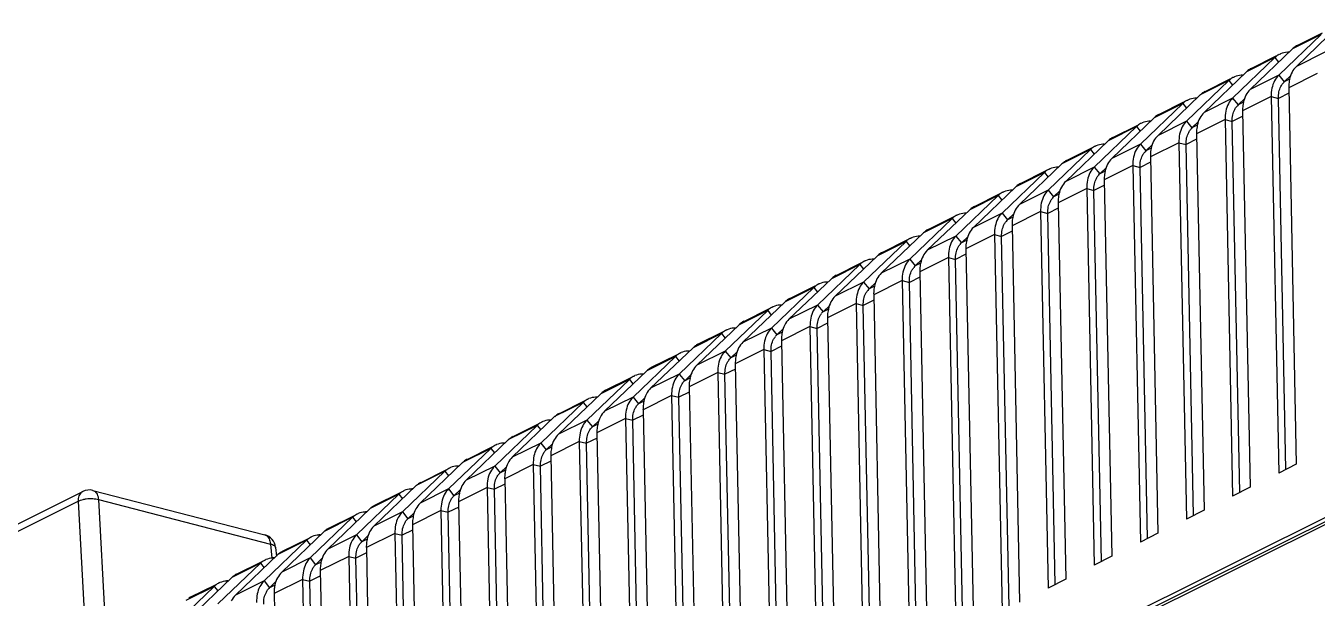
# Model space of a CAD drawing. Header units: millimetres. Extents: x 10368 to 13229, y -13270 to -11269.
# Drawn here: x 10483.1 to 10599.3, y -12703.5 to -12652 of the extents above; entities that cross this region are included whole.
import ezdxf

# ---------------------------------------------------------------- set-up
doc = ezdxf.new("R2010")
doc.units = ezdxf.units.MM

# ---------------------------------------------------------------- blocks, each defined once
blk = doc.blocks.new('*u3')
at = {"color": 7, "linetype": 'Continuous'}
for p, q in [((35.4, -63.03), (231.58, 34.65)), ((231.97, 35.08), (35.83, -62.58)), ((232.04, 34.53), (35.87, -63.15)), ((185.49, -25.65), (184.86, 5.47)), ((183.13, -26.83), (182.5, 4.29)), ((181.67, -27.55), (181.04, 3.57)), ((181.91, 4), (182.53, -26.68)), ((179.31, -28.73), (178.68, 2.39)), ((177.85, -29.45), (177.23, 1.67)), ((178.1, 2.1), (178.71, -28.58)), ((174.28, 0.2), (174.9, -30.48)), ((175.49, -30.63), (174.87, 0.49)), ((174.04, -31.35), (173.41, -0.23)), ((170.22, -33.25), (169.59, -2.13)), ((170.46, -1.7), (171.08, -32.38)), ((171.68, -32.53), (171.05, -1.41)), ((166.4, -35.15), (165.78, -4.03)), ((166.65, -3.6), (167.26, -34.28)), ((167.86, -34.43), (167.23, -3.31)), ((164.04, -36.33), (163.42, -5.21)), ((162.59, -37.05), (161.96, -5.93)), ((162.83, -5.5), (163.45, -36.18)), ((159.01, -7.4), (159.63, -38.08)), ((160.23, -38.23), (159.6, -7.11)), ((158.77, -38.95), (158.15, -7.83)), ((155.2, -9.3), (155.81, -39.98)), ((156.41, -40.13), (155.78, -9.01)), ((154.95, -40.85), (154.33, -9.73)), ((151.14, -42.75), (150.51, -11.63)), ((151.38, -11.2), (152, -41.88)), ((152.59, -42.03), (151.97, -10.91)), ((148.78, -43.93), (148.15, -12.81)), ((147.32, -44.66), (146.7, -13.53)), ((147.56, -13.1), (148.18, -43.78)), ((144.96, -45.83), (144.33, -14.71)), ((143.51, -46.56), (142.88, -15.43)), ((143.75, -15), (144.36, -45.68)), ((139.93, -16.9), (140.55, -47.58)), ((141.14, -47.73), (140.52, -16.61)), ((139.69, -48.46), (139.06, -17.33)), ((135.87, -50.36), (135.25, -19.23)), ((136.11, -18.8), (136.73, -49.48)), ((137.33, -49.63), (136.7, -18.51)), ((132.06, -52.26), (131.43, -21.14)), ((132.3, -20.7), (132.91, -51.38)), ((133.51, -51.53), (132.88, -20.41)), ((129.69, -53.43), (129.07, -22.31)), ((128.24, -54.16), (127.61, -23.04)), ((128.48, -22.6), (129.1, -53.28)), ((190.44, -26.25), (193.95, -22.9)), ((124.66, -24.5), (125.28, -55.18)), ((125.88, -55.33), (125.25, -24.21)), ((188.99, -26.98), (192.49, -23.62)), ((200.02, -33.43), (199.5, -23.69)), ((201.71, -33.29), (201.19, -23.61)), ((124.42, -56.06), (123.8, -24.94)), ((185.17, -28.88), (188.68, -25.52)), ((186.31, -26.7), (188.68, -25.52)), ((186.62, -28.16), (190.13, -24.8)), ((192.42, -25.35), (190.34, -26.39)), ((190.44, -26.25), (192.8, -25.08)), ((119.98, -26.84), (121.43, -26.11)), ((120.85, -26.4), (121.46, -57.08)), ((122.06, -57.23), (121.43, -26.11)), ((181.66, -27.11), (182.53, -26.68)), ((183.13, -26.83), (182.53, -26.68)), ((182.81, -30.06), (186.31, -26.7)), ((183.13, -26.83), (185.49, -25.65)), ((185.31, -26.67), (185.86, -26.14)), ((185.42, -26.36), (185.86, -26.14)), ((186.31, -26.7), (185.86, -26.14)), ((190.44, -26.25), (190.14, -25.88)), ((120.61, -57.96), (119.98, -26.84)), ((179.31, -28.73), (181.67, -27.55)), ((181.35, -30.78), (184.86, -27.42)), ((182.5, -28.6), (184.86, -27.42)), ((186.62, -28.16), (186.32, -27.78)), ((188.6, -27.25), (186.52, -28.29)), ((186.62, -28.16), (188.99, -26.98)), ((213.47, -27.44), (201.71, -33.29)), ((116.16, -28.74), (117.62, -28.01)), ((116.79, -59.86), (116.16, -28.74)), ((117.03, -28.3), (117.65, -58.98)), ((118.24, -59.13), (117.62, -28.01)), ((177.85, -29.01), (178.71, -28.58)), ((179.31, -28.73), (178.71, -28.58)), ((178.99, -31.96), (182.5, -28.6)), ((181.5, -28.57), (182.05, -28.04)), ((181.6, -28.26), (182.05, -28.04)), ((182.5, -28.6), (182.05, -28.04)), ((185.36, -29.46), (185.29, -28.76)), ((185.79, -29.75), (185.68, -28.58)), ((213.08, -28.24), (201.32, -34.1)), ((112.35, -30.64), (113.8, -29.91)), ((114.43, -61.03), (113.8, -29.91)), ((175.49, -30.63), (177.85, -29.45)), ((177.54, -32.68), (181.04, -29.33)), ((178.68, -30.5), (181.04, -29.33)), ((182.81, -30.06), (182.51, -29.68)), ((184.78, -29.15), (182.7, -30.19)), ((182.81, -30.06), (185.17, -28.88)), ((200.02, -33.43), (185.79, -29.75)), ((112.97, -61.76), (112.35, -30.64)), ((113.21, -30.2), (113.83, -60.88)), ((174.03, -30.91), (174.9, -30.48)), ((175.49, -30.63), (174.9, -30.48)), ((175.17, -33.86), (178.68, -30.5)), ((177.68, -30.47), (178.23, -29.94)), ((177.79, -30.16), (178.23, -29.94)), ((178.68, -30.5), (178.23, -29.94)), ((178.99, -31.96), (181.35, -30.78)), ((200.48, -34.18), (186.26, -30.51)), ((108.53, -32.54), (109.98, -31.81)), ((110.61, -62.93), (109.98, -31.81)), ((171.68, -32.53), (174.04, -31.35)), ((173.72, -34.58), (177.23, -31.23)), ((173.86, -32.37), (174.41, -31.84)), ((173.97, -32.06), (174.41, -31.84)), ((174.86, -32.4), (174.41, -31.84)), ((174.86, -32.4), (177.23, -31.23)), ((178.99, -31.96), (178.69, -31.58)), ((180.97, -31.05), (178.89, -32.09)), ((109.16, -63.66), (108.53, -32.54)), ((109.4, -32.11), (110.02, -62.78)), ((169.9, -36.48), (173.41, -33.13)), ((170.21, -32.81), (171.08, -32.38)), ((171.05, -34.3), (173.41, -33.13)), ((171.68, -32.53), (171.08, -32.38)), ((171.36, -35.76), (174.86, -32.4)), ((177.15, -32.95), (175.07, -33.99)), ((175.17, -33.86), (177.54, -32.68)), ((104.71, -34.44), (106.17, -33.71)), ((105.58, -34.01), (106.2, -64.68)), ((106.79, -64.84), (106.17, -33.71)), ((167.86, -34.43), (170.22, -33.25)), ((170.05, -34.27), (170.6, -33.74)), ((170.15, -33.96), (170.6, -33.74)), ((171.05, -34.3), (170.6, -33.74)), ((175.17, -33.86), (174.87, -33.48)), ((105.34, -65.56), (104.71, -34.44)), ((164.04, -36.33), (166.4, -35.15)), ((166.09, -38.38), (169.59, -35.03)), ((166.4, -34.71), (167.26, -34.28)), ((167.23, -36.2), (169.59, -35.03)), ((167.86, -34.43), (167.26, -34.28)), ((167.54, -37.66), (171.05, -34.3)), ((173.33, -34.85), (171.25, -35.89)), ((171.36, -35.76), (173.72, -34.58)), ((100.9, -36.34), (102.35, -35.61)), ((101.76, -35.91), (102.38, -66.58)), ((102.98, -66.74), (102.35, -35.61)), ((162.58, -36.61), (163.45, -36.18)), ((164.04, -36.33), (163.45, -36.18)), ((163.73, -39.56), (167.23, -36.2)), ((166.23, -36.17), (166.78, -35.64)), ((166.34, -35.86), (166.78, -35.64)), ((167.23, -36.2), (166.78, -35.64)), ((171.36, -35.76), (171.06, -35.38)), ((101.52, -67.46), (100.9, -36.34)), ((160.23, -38.23), (162.59, -37.05)), ((162.27, -40.28), (165.78, -36.93)), ((163.41, -38.1), (165.78, -36.93)), ((167.54, -37.66), (167.24, -37.28)), ((169.52, -36.75), (167.44, -37.79)), ((167.54, -37.66), (169.9, -36.48)), ((158.76, -38.51), (159.63, -38.08)), ((160.23, -38.23), (159.63, -38.08)), ((159.91, -41.46), (163.41, -38.1)), ((162.41, -38.07), (162.96, -37.54)), ((162.52, -37.76), (162.96, -37.54)), ((163.41, -38.1), (162.96, -37.54)), ((163.73, -39.56), (166.09, -38.38)), ((156.41, -40.13), (158.77, -38.95)), ((158.45, -42.18), (161.96, -38.83)), ((158.6, -39.97), (159.15, -39.44)), ((158.71, -39.66), (159.15, -39.44)), ((159.6, -40), (159.15, -39.44)), ((159.6, -40), (161.96, -38.83)), ((163.73, -39.56), (163.42, -39.18)), ((165.7, -38.65), (163.62, -39.69)), ((154.95, -40.41), (155.81, -39.98)), ((156.41, -40.13), (155.81, -39.98)), ((156.09, -43.36), (159.6, -40)), ((161.88, -40.55), (159.8, -41.59)), ((159.91, -41.46), (162.27, -40.28)), ((152.59, -42.03), (154.95, -40.85)), ((154.64, -44.08), (158.14, -40.73)), ((154.78, -41.87), (155.33, -41.34)), ((154.89, -41.56), (155.33, -41.34)), ((155.78, -41.9), (155.33, -41.34)), ((155.78, -41.9), (158.14, -40.73)), ((159.91, -41.46), (159.61, -41.08)), ((150.82, -45.98), (154.33, -42.63)), ((151.13, -42.31), (152, -41.88)), ((151.96, -43.8), (154.33, -42.63)), ((152.59, -42.03), (152, -41.88)), ((152.28, -45.26), (155.78, -41.9)), ((158.07, -42.46), (155.99, -43.49)), ((156.09, -43.36), (158.45, -42.18)), ((147.31, -44.21), (148.18, -43.78)), ((148.78, -43.93), (148.18, -43.78)), ((148.46, -47.16), (151.96, -43.8)), ((148.78, -43.93), (151.14, -42.75)), ((150.96, -43.77), (151.51, -43.24)), ((151.07, -43.46), (151.51, -43.24)), ((151.96, -43.8), (151.51, -43.24)), ((156.09, -43.36), (155.79, -42.98)), ((144.96, -45.83), (147.32, -44.66)), ((147, -47.88), (150.51, -44.53)), ((148.15, -45.7), (150.51, -44.53)), ((152.28, -45.26), (151.97, -44.88)), ((154.25, -44.36), (152.17, -45.39)), ((152.28, -45.26), (154.64, -44.08)), ((143.5, -46.11), (144.36, -45.68)), ((144.96, -45.83), (144.36, -45.68)), ((144.64, -49.06), (148.15, -45.7)), ((147.15, -45.67), (147.7, -45.14)), ((147.26, -45.36), (147.7, -45.14)), ((148.15, -45.7), (147.7, -45.14)), ((141.14, -47.73), (143.51, -46.56)), ((143.19, -49.78), (146.69, -46.43)), ((144.33, -47.6), (146.69, -46.43)), ((148.46, -47.16), (148.16, -46.78)), ((150.43, -46.26), (148.35, -47.29)), ((148.46, -47.16), (150.82, -45.98)), ((139.68, -48.01), (140.55, -47.58)), ((141.14, -47.73), (140.55, -47.58)), ((140.83, -50.96), (144.33, -47.6)), ((143.33, -47.57), (143.88, -47.04)), ((143.44, -47.26), (143.88, -47.04)), ((144.33, -47.6), (143.88, -47.04)), ((144.64, -49.06), (147, -47.88)), ((137.33, -49.63), (139.69, -48.46)), ((139.37, -51.68), (142.88, -48.33)), ((139.51, -49.47), (140.06, -48.94)), ((139.62, -49.16), (140.06, -48.94)), ((140.51, -49.51), (140.06, -48.94)), ((140.51, -49.51), (142.88, -48.33)), ((144.64, -49.06), (144.34, -48.68)), ((146.62, -48.16), (144.54, -49.19)), ((135.86, -49.91), (136.73, -49.48)), ((137.33, -49.63), (136.73, -49.48)), ((137.01, -52.86), (140.51, -49.51)), ((142.8, -50.06), (140.72, -51.09)), ((140.83, -50.96), (143.19, -49.78)), ((133.51, -51.53), (135.87, -50.36)), ((135.55, -53.58), (139.06, -50.23)), ((135.7, -51.37), (136.25, -50.84)), ((135.81, -51.06), (136.25, -50.84)), ((136.7, -51.41), (136.25, -50.84)), ((136.7, -51.41), (139.06, -50.23)), ((140.83, -50.96), (140.52, -50.58)), ((129.69, -53.43), (132.06, -52.26)), ((131.74, -55.48), (135.24, -52.13)), ((132.05, -51.81), (132.91, -51.38)), ((132.88, -53.31), (135.24, -52.13)), ((133.51, -51.53), (132.91, -51.38)), ((133.19, -54.76), (136.7, -51.41)), ((138.98, -51.96), (136.9, -52.99)), ((137.01, -52.86), (139.37, -51.68)), ((128.23, -53.71), (129.1, -53.28)), ((129.69, -53.43), (129.1, -53.28)), ((129.38, -56.66), (132.88, -53.31)), ((131.88, -53.27), (132.43, -52.74)), ((131.99, -52.96), (132.43, -52.74)), ((132.88, -53.31), (132.43, -52.74)), ((137.01, -52.86), (136.71, -52.48)), ((125.88, -55.33), (128.24, -54.16)), ((127.92, -57.38), (131.43, -54.03)), ((129.07, -55.21), (131.43, -54.03)), ((133.19, -54.76), (132.89, -54.38)), ((135.17, -53.86), (133.09, -54.89)), ((133.19, -54.76), (135.55, -53.58)), ((124.41, -55.61), (125.28, -55.18)), ((125.88, -55.33), (125.28, -55.18)), ((125.56, -58.56), (129.07, -55.21)), ((128.06, -55.17), (128.61, -54.64)), ((128.17, -54.87), (128.61, -54.64)), ((129.07, -55.21), (128.61, -54.64)), ((129.38, -56.66), (131.74, -55.48)), ((122.06, -57.23), (124.42, -56.06)), ((124.11, -59.28), (127.61, -55.93)), ((124.25, -57.07), (124.8, -56.55)), ((124.36, -56.77), (124.8, -56.55)), ((125.25, -57.11), (124.8, -56.55)), ((125.25, -57.11), (127.61, -55.93)), ((129.38, -56.66), (129.07, -56.28)), ((131.35, -55.76), (129.27, -56.79)), ((120.6, -57.51), (121.46, -57.08)), ((122.06, -57.23), (121.46, -57.08)), ((121.74, -60.46), (125.25, -57.11)), ((127.53, -57.66), (125.45, -58.69)), ((125.56, -58.56), (127.92, -57.38)), ((118.24, -59.13), (120.61, -57.96)), ((120.29, -61.19), (123.79, -57.83)), ((120.43, -58.97), (120.98, -58.45)), ((120.54, -58.67), (120.98, -58.45)), ((121.43, -59.01), (120.98, -58.45)), ((121.43, -59.01), (123.79, -57.83)), ((125.56, -58.56), (125.26, -58.18)), ((116.47, -63.09), (119.98, -59.73)), ((116.78, -59.41), (117.65, -58.98)), ((117.62, -60.91), (119.98, -59.73)), ((118.24, -59.13), (117.65, -58.98)), ((117.93, -62.36), (121.43, -59.01)), ((123.72, -59.56), (121.64, -60.59)), ((121.74, -60.46), (124.11, -59.28)), ((112.96, -61.31), (113.83, -60.88)), ((114.43, -61.03), (113.83, -60.88)), ((114.11, -64.26), (117.62, -60.91)), ((114.43, -61.03), (116.79, -59.86)), ((116.61, -60.87), (117.16, -60.35)), ((116.72, -60.57), (117.16, -60.35)), ((117.62, -60.91), (117.16, -60.35)), ((121.74, -60.46), (121.44, -60.08)), ((110.61, -62.93), (112.97, -61.76)), ((112.66, -64.99), (116.16, -61.63)), ((113.8, -62.81), (116.16, -61.63)), ((119.9, -61.46), (117.82, -62.49)), ((117.93, -62.36), (120.29, -61.19)), ((109.15, -63.22), (110.02, -62.78)), ((110.61, -62.93), (110.02, -62.78)), ((110.29, -66.16), (113.8, -62.81)), ((112.8, -62.77), (113.35, -62.25)), ((112.91, -62.47), (113.35, -62.25)), ((113.8, -62.81), (113.35, -62.25)), ((117.93, -62.36), (117.62, -61.98)), ((106.79, -64.84), (109.16, -63.66)), ((108.84, -66.89), (112.34, -63.53)), ((109.98, -64.71), (112.34, -63.53)), ((114.11, -64.26), (113.81, -63.88)), ((116.08, -63.36), (114, -64.39)), ((114.11, -64.26), (116.47, -63.09)), ((105.33, -65.12), (106.2, -64.68)), ((106.79, -64.84), (106.2, -64.68)), ((106.48, -68.06), (109.98, -64.71)), ((108.98, -64.67), (109.53, -64.15)), ((109.09, -64.37), (109.53, -64.15)), ((109.98, -64.71), (109.53, -64.15)), ((110.29, -66.16), (112.66, -64.99)), ((102.98, -66.74), (105.34, -65.56)), ((105.02, -68.79), (108.53, -65.43)), ((105.16, -66.57), (105.72, -66.05)), ((105.27, -66.27), (105.72, -66.05)), ((106.17, -66.61), (105.72, -66.05)), ((106.17, -66.61), (108.53, -65.43)), ((110.29, -66.16), (109.99, -65.78)), ((112.27, -65.26), (110.19, -66.3)), ((101.51, -67.02), (102.38, -66.58)), ((102.98, -66.74), (102.38, -66.58)), ((102.66, -69.96), (106.17, -66.61)), ((108.45, -67.16), (106.37, -68.2)), ((106.48, -68.06), (108.84, -66.89)), ((99.16, -68.64), (101.52, -67.46)), ((101.21, -70.69), (104.71, -67.33)), ((101.35, -68.47), (101.9, -67.95)), ((101.46, -68.17), (101.9, -67.95)), ((102.35, -68.51), (101.9, -67.95)), ((102.35, -68.51), (104.71, -67.33)), ((106.48, -68.06), (106.17, -67.69)), ((97.39, -72.59), (100.89, -69.23)), ((98.53, -70.41), (100.89, -69.23)), ((98.84, -71.86), (102.35, -68.51)), ((104.63, -69.06), (102.55, -70.1)), ((102.66, -69.96), (105.02, -68.79)), ((102.66, -69.96), (102.36, -69.59)), ((100.82, -70.96), (98.74, -72)), ((98.84, -71.86), (101.21, -70.69))]:
    blk.add_line(p, q, dxfattribs=at)
for centre, radius, start, end in [((191.72, -23.95), 1.57, 296.5646, 302.1868), ((182.65, -25.76), 2.83, 348.027, 353.0462), ((184.96, -25.2), 1.31, 313.7995, 321.1355), ((189.33, -24.93), 1.77, 269.1727, 273.2086), ((189.37, -25.17), 1.52, 293.3153, 296.5559), ((189.36, -25.14), 1.55, 296.5528, 298.9422), ((189.34, -25.1), 1.6, 298.9833, 313.7374), ((187.9, -25.85), 1.57, 296.5646, 302.1868), ((187.88, -25.82), 1.6, 302.1871, 313.7283), ((178.84, -27.66), 2.83, 348.027, 353.0462), ((181.14, -27.1), 1.31, 313.7995, 321.1355), ((185.51, -26.83), 1.77, 269.1727, 273.2086), ((185.56, -27.07), 1.52, 293.3153, 296.5559), ((185.54, -27.04), 1.55, 296.5528, 298.9422), ((185.52, -27), 1.6, 298.9833, 313.7374), ((175.02, -29.56), 2.83, 348.027, 353.0462), ((177.33, -29), 1.31, 313.7995, 321.1355), ((184.08, -27.75), 1.57, 296.5646, 302.1868), ((184.06, -27.72), 1.6, 302.1871, 313.7283), ((186.56, -29.35), 1.2, 185.4949, 255.5129), ((180.27, -29.65), 1.57, 296.5646, 302.1868), ((180.25, -29.62), 1.6, 302.1871, 313.7283), ((181.69, -28.73), 1.77, 269.1727, 273.2086), ((181.74, -28.97), 1.52, 293.3153, 296.5559), ((181.73, -28.94), 1.55, 296.5528, 298.9422), ((181.7, -28.9), 1.6, 298.9833, 313.7374), ((171.2, -31.46), 2.83, 348.027, 353.0462), ((173.51, -30.9), 1.31, 313.7995, 321.1355), ((177.89, -30.8), 1.6, 298.9833, 313.7374), ((176.45, -31.55), 1.57, 296.5646, 302.1868), ((176.43, -31.52), 1.6, 302.1871, 313.7283), ((177.88, -30.63), 1.77, 269.1727, 273.2086), ((177.92, -30.87), 1.52, 293.3153, 296.5559), ((177.91, -30.84), 1.55, 296.5528, 298.9422), ((167.39, -33.36), 2.83, 348.027, 353.0462), ((169.69, -32.8), 1.31, 313.7995, 321.1355), ((174.11, -32.77), 1.52, 293.3153, 296.5559), ((174.09, -32.74), 1.55, 296.5528, 298.9422), ((174.07, -32.7), 1.6, 298.9833, 313.7374), ((200.78, -33.02), 1.2, 255.5121, 296.4709), ((172.63, -33.45), 1.57, 296.5646, 302.1868), ((172.61, -33.42), 1.6, 302.1871, 313.7283), ((174.06, -32.53), 1.77, 269.1727, 273.2086), ((163.57, -35.26), 2.83, 348.027, 353.0462), ((165.88, -34.7), 1.31, 313.7995, 321.1355), ((170.24, -34.43), 1.77, 269.1727, 273.2086), ((170.29, -34.67), 1.52, 293.3153, 296.5559), ((170.28, -34.64), 1.55, 296.5528, 298.9422), ((170.25, -34.6), 1.6, 298.9833, 313.7374), ((168.82, -35.35), 1.57, 296.5646, 302.1868), ((168.8, -35.32), 1.6, 302.1871, 313.7283), ((159.75, -37.16), 2.83, 348.027, 353.0462), ((162.06, -36.6), 1.31, 313.7995, 321.1355), ((164.98, -37.22), 1.6, 302.1871, 313.7283), ((166.43, -36.33), 1.77, 269.1727, 273.2086), ((166.47, -36.57), 1.52, 293.3153, 296.5559), ((166.46, -36.54), 1.55, 296.5528, 298.9422), ((166.44, -36.5), 1.6, 298.9833, 313.7374), ((155.94, -39.06), 2.83, 348.027, 353.0462), ((158.24, -38.5), 1.31, 313.7995, 321.1355), ((165, -37.25), 1.57, 296.5646, 302.1868), ((161.18, -39.15), 1.57, 296.5646, 302.1868), ((161.16, -39.12), 1.6, 302.1871, 313.7283), ((162.61, -38.23), 1.77, 269.1727, 273.2086), ((162.66, -38.47), 1.52, 293.3153, 296.5559), ((162.64, -38.44), 1.55, 296.5528, 298.9422), ((162.62, -38.4), 1.6, 298.9833, 313.7374), ((152.12, -40.96), 2.83, 348.027, 353.0462), ((154.43, -40.4), 1.31, 313.7995, 321.1355), ((158.8, -40.3), 1.6, 298.9833, 313.7374), ((157.37, -41.06), 1.57, 296.5646, 302.1868), ((157.35, -41.02), 1.6, 302.1871, 313.7283), ((158.79, -40.13), 1.77, 269.1727, 273.2086), ((158.84, -40.37), 1.52, 293.3153, 296.5559), ((158.83, -40.34), 1.55, 296.5528, 298.9422), ((148.3, -42.86), 2.83, 348.027, 353.0462), ((150.61, -42.3), 1.31, 313.7995, 321.1355), ((154.98, -42.03), 1.77, 269.1727, 273.2086), ((155.02, -42.27), 1.52, 293.3153, 296.5559), ((155.01, -42.24), 1.55, 296.5528, 298.9422), ((154.99, -42.2), 1.6, 298.9833, 313.7374), ((153.55, -42.96), 1.57, 296.5646, 302.1868), ((153.53, -42.92), 1.6, 302.1871, 313.7283), ((144.49, -44.76), 2.83, 348.027, 353.0462), ((146.79, -44.2), 1.31, 313.7995, 321.1355), ((151.16, -43.93), 1.77, 269.1727, 273.2086), ((151.21, -44.17), 1.52, 293.3153, 296.5559), ((151.19, -44.14), 1.55, 296.5528, 298.9422), ((151.17, -44.1), 1.6, 298.9833, 313.7374), ((140.67, -46.67), 2.83, 348.027, 353.0462), ((142.98, -46.1), 1.31, 313.7995, 321.1355), ((149.73, -44.86), 1.57, 296.5646, 302.1868), ((149.71, -44.82), 1.6, 302.1871, 313.7283), ((145.92, -46.76), 1.57, 296.5646, 302.1868), ((145.9, -46.73), 1.6, 302.1871, 313.7283), ((147.34, -45.83), 1.77, 269.1727, 273.2086), ((147.39, -46.07), 1.52, 293.3153, 296.5559), ((147.38, -46.04), 1.55, 296.5528, 298.9422), ((147.35, -46), 1.6, 298.9833, 313.7374), ((136.85, -48.57), 2.83, 348.027, 353.0462), ((139.16, -48), 1.31, 313.7995, 321.1355), ((143.54, -47.9), 1.6, 298.9833, 313.7374), ((142.1, -48.66), 1.57, 296.5646, 302.1868), ((142.08, -48.63), 1.6, 302.1871, 313.7283), ((143.53, -47.73), 1.77, 269.1727, 273.2086), ((143.57, -47.97), 1.52, 293.3153, 296.5559), ((143.56, -47.95), 1.55, 296.5528, 298.9422), ((133.04, -50.47), 2.83, 348.027, 353.0462), ((135.34, -49.9), 1.31, 313.7995, 321.1355), ((139.76, -49.87), 1.52, 293.3153, 296.5559), ((139.74, -49.85), 1.55, 296.5528, 298.9422), ((139.72, -49.8), 1.6, 298.9833, 313.7374), ((138.28, -50.56), 1.57, 296.5646, 302.1868), ((138.26, -50.53), 1.6, 302.1871, 313.7283), ((139.71, -49.63), 1.77, 269.1727, 273.2086), ((129.22, -52.37), 2.83, 348.027, 353.0462), ((131.53, -51.8), 1.31, 313.7995, 321.1355), ((135.89, -51.53), 1.77, 269.1727, 273.2086), ((135.94, -51.77), 1.52, 293.3153, 296.5559), ((135.93, -51.75), 1.55, 296.5528, 298.9422), ((135.9, -51.71), 1.6, 298.9833, 313.7374), ((134.47, -52.46), 1.57, 296.5646, 302.1868), ((134.45, -52.43), 1.6, 302.1871, 313.7283), ((125.4, -54.27), 2.83, 348.027, 353.0462), ((127.71, -53.7), 1.31, 313.7995, 321.1355), ((130.63, -54.33), 1.6, 302.1871, 313.7283), ((132.08, -53.43), 1.77, 269.1727, 273.2086), ((132.12, -53.67), 1.52, 293.3153, 296.5559), ((132.11, -53.65), 1.55, 296.5528, 298.9422), ((132.09, -53.61), 1.6, 298.9833, 313.7374), ((121.59, -56.17), 2.83, 348.027, 353.0462), ((123.89, -55.6), 1.31, 313.7995, 321.1355), ((130.65, -54.36), 1.57, 296.5646, 302.1868), ((126.83, -56.26), 1.57, 296.5646, 302.1868), ((126.81, -56.23), 1.6, 302.1871, 313.7283), ((128.26, -55.33), 1.77, 269.1727, 273.2086), ((128.31, -55.57), 1.52, 293.3153, 296.5559), ((128.29, -55.55), 1.55, 296.5528, 298.9422), ((128.27, -55.51), 1.6, 298.9833, 313.7374), ((117.77, -58.07), 2.83, 348.027, 353.0462), ((120.08, -57.5), 1.31, 313.7995, 321.1355), ((124.45, -57.41), 1.6, 298.9833, 313.7374), ((123.02, -58.16), 1.57, 296.5646, 302.1868), ((123, -58.13), 1.6, 302.1871, 313.7283), ((124.44, -57.23), 1.77, 269.1727, 273.2086), ((124.49, -57.47), 1.52, 293.3153, 296.5559), ((124.48, -57.45), 1.55, 296.5528, 298.9422), ((113.95, -59.97), 2.83, 348.027, 353.0462), ((116.26, -59.4), 1.31, 313.7995, 321.1355), ((120.63, -59.13), 1.77, 269.1727, 273.2086), ((120.67, -59.37), 1.52, 293.3153, 296.5559), ((120.66, -59.35), 1.55, 296.5528, 298.9422), ((120.64, -59.31), 1.6, 298.9833, 313.7374), ((119.2, -60.06), 1.57, 296.5646, 302.1868), ((119.18, -60.03), 1.6, 302.1871, 313.7283), ((110.14, -61.87), 2.83, 348.027, 353.0462), ((112.44, -61.3), 1.31, 313.7995, 321.1355), ((116.81, -61.03), 1.77, 269.1727, 273.2086), ((116.86, -61.27), 1.52, 293.3153, 296.5559), ((116.84, -61.25), 1.55, 296.5528, 298.9422), ((116.82, -61.21), 1.6, 298.9833, 313.7374), ((106.32, -63.77), 2.83, 348.027, 353.0462), ((108.63, -63.2), 1.31, 313.7995, 321.1355), ((115.38, -61.96), 1.57, 296.5646, 302.1868), ((115.36, -61.93), 1.6, 302.1871, 313.7283), ((111.57, -63.86), 1.57, 296.5646, 302.1868), ((111.55, -63.83), 1.6, 302.1871, 313.7283), ((112.99, -62.93), 1.77, 269.1727, 273.2086), ((113.04, -63.17), 1.52, 293.3153, 296.5559), ((113.03, -63.15), 1.55, 296.5528, 298.9422), ((113, -63.11), 1.6, 298.9833, 313.7374), ((102.51, -65.67), 2.83, 348.027, 353.0462), ((104.81, -65.1), 1.31, 313.7995, 321.1355), ((109.19, -65.01), 1.6, 298.9833, 313.7374), ((107.75, -65.76), 1.57, 296.5646, 302.1868), ((107.73, -65.73), 1.6, 302.1871, 313.7283), ((109.18, -64.83), 1.77, 269.1727, 273.2086), ((109.22, -65.07), 1.52, 293.3153, 296.5559), ((109.21, -65.05), 1.55, 296.5528, 298.9422), ((98.69, -67.57), 2.83, 348.027, 353.0462), ((100.99, -67), 1.31, 313.7995, 321.1355), ((105.41, -66.97), 1.52, 293.3153, 296.5559), ((105.4, -66.95), 1.55, 296.5528, 298.9422), ((105.37, -66.91), 1.6, 298.9833, 313.7374), ((103.93, -67.66), 1.57, 296.5646, 302.1868), ((103.91, -67.63), 1.6, 302.1871, 313.7283), ((105.36, -66.73), 1.77, 269.1727, 273.2086), ((101.54, -68.63), 1.77, 269.1727, 273.2086), ((101.59, -68.87), 1.52, 293.3153, 296.5559), ((101.58, -68.85), 1.55, 296.5528, 298.9422), ((101.55, -68.81), 1.6, 298.9833, 313.7374), ((100.12, -69.56), 1.57, 296.5646, 302.1868), ((100.1, -69.53), 1.6, 302.1871, 313.7283)]:
    blk.add_arc(centre, radius, start, end, dxfattribs=at)
for points, start_tangent, end_tangent in [([(186.35, -24.78), (186.3, -25.31), (186.13, -25.78), (185.98, -26.02)], (0.020123, -0.999798), (-0.62831, -0.777963)), ([(186.31, -26.7), (186.67, -26.23), (186.88, -25.62), (186.94, -24.93)], (0.722534, 0.691335), (-0.020123, 0.999798)), ([(188.68, -25.52), (189.03, -25.05)], (0.722534, 0.691335), (0.466046, 0.884761)), ([(182.53, -26.68), (182.48, -27.21), (182.32, -27.68), (182.16, -27.92)], (0.020123, -0.999798), (-0.62831, -0.777963)), ([(185.21, -26.95), (185.43, -26.35)], (0.466046, 0.884761), (0.208063, 0.978115)), ([(185.47, -26.1), (185.49, -25.65)], (0.121681, 0.992569), (-0.020123, 0.999798)), ([(189.42, -26.69), (189.98, -26.56)], (0.998414, 0.056305), (0.918385, 0.395689)), ([(181.65, -28), (181.67, -27.55)], (0.121681, 0.992569), (-0.020123, 0.999798)), ([(182.5, -28.6), (182.85, -28.13), (183.06, -27.53), (183.13, -26.83)], (0.722534, 0.691335), (-0.020123, 0.999798)), ([(184.86, -27.42), (185.21, -26.95)], (0.722534, 0.691335), (0.466046, 0.884761)), ([(178.71, -28.58), (178.67, -29.11), (178.5, -29.58), (178.34, -29.82)], (0.020123, -0.999798), (-0.62831, -0.777963)), ([(178.68, -30.5), (179.03, -30.03), (179.25, -29.43), (179.31, -28.73)], (0.722534, 0.691335), (-0.020123, 0.999798)), ([(181.04, -29.33), (181.39, -28.85)], (0.722534, 0.691335), (0.466046, 0.884761)), ([(181.39, -28.85), (181.61, -28.25)], (0.466046, 0.884761), (0.208063, 0.978115)), ([(185.61, -28.59), (186.16, -28.46)], (0.998414, 0.056305), (0.918385, 0.395689)), ([(177.83, -29.9), (177.86, -29.45)], (0.121681, 0.992569), (-0.020123, 0.999798)), ([(185.79, -29.75), (185.61, -29.7), (185.47, -29.62), (185.39, -29.53), (185.36, -29.46)], (-0.975044, 0.222012), (-0.108217, 0.994127)), ([(186.26, -30.51), (186.13, -30.46), (186, -30.34), (185.9, -30.18), (185.83, -29.98), (185.79, -29.75)], (-0.967788, 0.251766), (-0.074602, 0.997213)), ([(174.9, -30.48), (174.85, -31.01), (174.68, -31.48), (174.53, -31.72)], (0.020123, -0.999798), (-0.62831, -0.777963)), ([(174.86, -32.4), (175.22, -31.93), (175.43, -31.33), (175.49, -30.63)], (0.722534, 0.691335), (-0.020123, 0.999798)), ([(177.23, -31.23), (177.58, -30.75)], (0.722534, 0.691335), (0.466046, 0.884761)), ([(177.58, -30.75), (177.79, -30.15)], (0.466046, 0.884761), (0.208063, 0.978115)), ([(181.79, -30.49), (182.34, -30.37)], (0.998414, 0.056305), (0.918385, 0.395689)), ([(173.76, -32.65), (173.98, -32.05)], (0.466046, 0.884761), (0.208063, 0.978115)), ([(174.02, -31.81), (174.04, -31.35)], (0.121681, 0.992569), (-0.020123, 0.999798)), ([(171.08, -32.38), (171.03, -32.91), (170.87, -33.38), (170.71, -33.62)], (0.020123, -0.999798), (-0.62831, -0.777963)), ([(171.05, -34.3), (171.4, -33.83), (171.61, -33.23), (171.68, -32.53)], (0.722534, 0.691335), (-0.020123, 0.999798)), ([(173.41, -33.13), (173.76, -32.65)], (0.722534, 0.691335), (0.466046, 0.884761)), ([(177.98, -32.39), (178.53, -32.27)], (0.998414, 0.056305), (0.918385, 0.395689)), ([(169.94, -34.55), (170.16, -33.95)], (0.466046, 0.884761), (0.208063, 0.978115)), ([(170.2, -33.71), (170.22, -33.25)], (0.121681, 0.992569), (-0.020123, 0.999798)), ([(174.16, -34.29), (174.71, -34.17)], (0.998414, 0.056305), (0.918385, 0.395689)), ([(201.71, -33.29), (201.52, -33.37), (201.29, -33.44), (201.03, -33.49), (200.77, -33.51), (200.5, -33.51), (200.25, -33.48), (200.02, -33.43)], (-0.881168, -0.472804), (-0.960693, 0.277612)), ([(200.48, -34.18), (200.36, -34.13), (200.23, -34.02), (200.13, -33.86), (200.06, -33.66), (200.02, -33.43)], (-0.967788, 0.251766), (-0.074602, 0.997213)), ([(201.32, -34.1), (201.4, -34.05), (201.54, -33.91), (201.64, -33.73), (201.7, -33.52), (201.71, -33.29)], (0.895116, 0.445833), (-0.034619, 0.999401)), ([(166.38, -35.61), (166.41, -35.15)], (0.121681, 0.992569), (-0.020123, 0.999798)), ([(167.26, -34.28), (167.22, -34.81), (167.05, -35.28), (166.89, -35.52)], (0.020123, -0.999798), (-0.62831, -0.777963)), ([(167.23, -36.2), (167.58, -35.73), (167.8, -35.13), (167.86, -34.43)], (0.722534, 0.691335), (-0.020123, 0.999798)), ([(169.59, -35.03), (169.94, -34.55)], (0.722534, 0.691335), (0.466046, 0.884761)), ([(163.45, -36.18), (163.4, -36.71), (163.23, -37.18), (163.08, -37.42)], (0.020123, -0.999798), (-0.62831, -0.777963)), ([(163.41, -38.1), (163.77, -37.63), (163.98, -37.03), (164.04, -36.33)], (0.722534, 0.691335), (-0.020123, 0.999798)), ([(166.13, -36.45), (166.34, -35.85)], (0.466046, 0.884761), (0.208063, 0.978115)), ([(170.34, -36.19), (170.89, -36.07)], (0.998414, 0.056305), (0.918385, 0.395689)), ([(162.57, -37.51), (162.59, -37.05)], (0.121681, 0.992569), (-0.020123, 0.999798)), ([(165.78, -36.93), (166.13, -36.45)], (0.722534, 0.691335), (0.466046, 0.884761)), ([(159.63, -38.08), (159.58, -38.61), (159.42, -39.08), (159.26, -39.32)], (0.020123, -0.999798), (-0.62831, -0.777963)), ([(159.6, -40), (159.95, -39.53), (160.16, -38.93), (160.23, -38.23)], (0.722534, 0.691335), (-0.020123, 0.999798)), ([(161.96, -38.83), (162.31, -38.36)], (0.722534, 0.691335), (0.466046, 0.884761)), ([(162.31, -38.36), (162.53, -37.75)], (0.466046, 0.884761), (0.208063, 0.978115)), ([(166.53, -38.09), (167.08, -37.97)], (0.998414, 0.056305), (0.918385, 0.395689)), ([(158.75, -39.41), (158.77, -38.95)], (0.121681, 0.992569), (-0.020123, 0.999798)), ([(155.81, -39.98), (155.77, -40.51), (155.6, -40.98), (155.44, -41.22)], (0.020123, -0.999798), (-0.62831, -0.777963)), ([(155.78, -41.9), (156.13, -41.43), (156.35, -40.83), (156.41, -40.13)], (0.722534, 0.691335), (-0.020123, 0.999798)), ([(158.14, -40.73), (158.49, -40.26)], (0.722534, 0.691335), (0.466046, 0.884761)), ([(158.49, -40.26), (158.71, -39.65)], (0.466046, 0.884761), (0.208063, 0.978115)), ([(162.71, -39.99), (163.26, -39.87)], (0.998414, 0.056305), (0.918385, 0.395689)), ([(154.68, -42.16), (154.89, -41.55)], (0.466046, 0.884761), (0.208063, 0.978115)), ([(154.93, -41.31), (154.96, -40.85)], (0.121681, 0.992569), (-0.020123, 0.999798)), ([(152, -41.88), (151.95, -42.41), (151.78, -42.88), (151.63, -43.12)], (0.020123, -0.999798), (-0.62831, -0.777963)), ([(151.96, -43.8), (152.32, -43.33), (152.53, -42.73), (152.59, -42.03)], (0.722534, 0.691335), (-0.020123, 0.999798)), ([(154.33, -42.63), (154.68, -42.16)], (0.722534, 0.691335), (0.466046, 0.884761)), ([(158.89, -41.89), (159.44, -41.77)], (0.998414, 0.056305), (0.918385, 0.395689)), ([(148.18, -43.78), (148.13, -44.32), (147.97, -44.78), (147.81, -45.02)], (0.020123, -0.999798), (-0.62831, -0.777963)), ([(150.86, -44.06), (151.08, -43.45)], (0.466046, 0.884761), (0.208063, 0.978115)), ([(151.12, -43.21), (151.14, -42.76)], (0.121681, 0.992569), (-0.020123, 0.999798)), ([(155.08, -43.8), (155.63, -43.67)], (0.998414, 0.056305), (0.918385, 0.395689)), ([(147.3, -45.11), (147.32, -44.66)], (0.121681, 0.992569), (-0.020123, 0.999798)), ([(148.15, -45.7), (148.5, -45.23), (148.71, -44.63), (148.78, -43.93)], (0.722534, 0.691335), (-0.020123, 0.999798)), ([(150.51, -44.53), (150.86, -44.06)], (0.722534, 0.691335), (0.466046, 0.884761)), ([(144.36, -45.68), (144.32, -46.22), (144.15, -46.68), (143.99, -46.92)], (0.020123, -0.999798), (-0.62831, -0.777963)), ([(144.33, -47.6), (144.68, -47.13), (144.9, -46.53), (144.96, -45.83)], (0.722534, 0.691335), (-0.020123, 0.999798)), ([(147.05, -45.96), (147.26, -45.35)], (0.466046, 0.884761), (0.208063, 0.978115)), ([(151.26, -45.7), (151.81, -45.57)], (0.998414, 0.056305), (0.918385, 0.395689)), ([(143.48, -47.01), (143.51, -46.56)], (0.121681, 0.992569), (-0.020123, 0.999798)), ([(146.69, -46.43), (147.05, -45.96)], (0.722534, 0.691335), (0.466046, 0.884761)), ([(140.55, -47.58), (140.5, -48.12), (140.33, -48.58), (140.18, -48.82)], (0.020123, -0.999798), (-0.62831, -0.777963)), ([(140.51, -49.51), (140.87, -49.03), (141.08, -48.43), (141.14, -47.73)], (0.722534, 0.691335), (-0.020123, 0.999798)), ([(142.88, -48.33), (143.23, -47.86)], (0.722534, 0.691335), (0.466046, 0.884761)), ([(143.23, -47.86), (143.44, -47.25)], (0.466046, 0.884761), (0.208063, 0.978115)), ([(147.44, -47.6), (147.99, -47.47)], (0.998414, 0.056305), (0.918385, 0.395689)), ([(139.41, -49.76), (139.63, -49.15)], (0.466046, 0.884761), (0.208063, 0.978115)), ([(139.67, -48.91), (139.69, -48.46)], (0.121681, 0.992569), (-0.020123, 0.999798)), ([(136.73, -49.48), (136.68, -50.02), (136.52, -50.48), (136.36, -50.72)], (0.020123, -0.999798), (-0.62831, -0.777963)), ([(136.7, -51.41), (137.05, -50.93), (137.26, -50.33), (137.33, -49.63)], (0.722534, 0.691335), (-0.020123, 0.999798)), ([(139.06, -50.23), (139.41, -49.76)], (0.722534, 0.691335), (0.466046, 0.884761)), ([(143.63, -49.5), (144.18, -49.37)], (0.998414, 0.056305), (0.918385, 0.395689)), ([(135.6, -51.66), (135.81, -51.05)], (0.466046, 0.884761), (0.208063, 0.978115)), ([(135.85, -50.81), (135.87, -50.36)], (0.121681, 0.992569), (-0.020123, 0.999798)), ([(139.81, -51.4), (140.36, -51.27)], (0.998414, 0.056305), (0.918385, 0.395689)), ([(132.03, -52.71), (132.06, -52.26)], (0.121681, 0.992569), (-0.020123, 0.999798)), ([(132.91, -51.38), (132.87, -51.92), (132.7, -52.38), (132.54, -52.62)], (0.020123, -0.999798), (-0.62831, -0.777963)), ([(132.88, -53.31), (133.23, -52.83), (133.45, -52.23), (133.51, -51.53)], (0.722534, 0.691335), (-0.020123, 0.999798)), ([(135.24, -52.13), (135.6, -51.66)], (0.722534, 0.691335), (0.466046, 0.884761)), ([(129.1, -53.28), (129.05, -53.82), (128.88, -54.28), (128.73, -54.52)], (0.020123, -0.999798), (-0.62831, -0.777963)), ([(131.78, -53.56), (131.99, -52.95)], (0.466046, 0.884761), (0.208063, 0.978115)), ([(135.99, -53.3), (136.54, -53.17)], (0.998414, 0.056305), (0.918385, 0.395689)), ([(128.22, -54.61), (128.24, -54.16)], (0.121681, 0.992569), (-0.020123, 0.999798)), ([(129.07, -55.21), (129.42, -54.73), (129.63, -54.13), (129.69, -53.43)], (0.722534, 0.691335), (-0.020123, 0.999798)), ([(131.43, -54.03), (131.78, -53.56)], (0.722534, 0.691335), (0.466046, 0.884761)), ([(125.28, -55.18), (125.23, -55.72), (125.07, -56.18), (124.91, -56.42)], (0.020123, -0.999798), (-0.62831, -0.777963)), ([(125.25, -57.11), (125.6, -56.63), (125.81, -56.03), (125.88, -55.33)], (0.722534, 0.691335), (-0.020123, 0.999798)), ([(127.61, -55.93), (127.96, -55.46)], (0.722534, 0.691335), (0.466046, 0.884761)), ([(127.96, -55.46), (128.18, -54.85)], (0.466046, 0.884761), (0.208063, 0.978115)), ([(132.18, -55.2), (132.73, -55.07)], (0.998414, 0.056305), (0.918385, 0.395689)), ([(124.4, -56.51), (124.42, -56.06)], (0.121681, 0.992569), (-0.020123, 0.999798)), ([(121.46, -57.08), (121.42, -57.62), (121.25, -58.08), (121.09, -58.32)], (0.020123, -0.999798), (-0.62831, -0.777963)), ([(121.43, -59.01), (121.78, -58.54), (122, -57.93), (122.06, -57.23)], (0.722534, 0.691335), (-0.020123, 0.999798)), ([(123.79, -57.83), (124.15, -57.36)], (0.722534, 0.691335), (0.466046, 0.884761)), ([(124.15, -57.36), (124.36, -56.75)], (0.466046, 0.884761), (0.208063, 0.978115)), ([(128.36, -57.1), (128.91, -56.97)], (0.998414, 0.056305), (0.918385, 0.395689)), ([(120.33, -59.26), (120.54, -58.66)], (0.466046, 0.884761), (0.208063, 0.978115)), ([(120.58, -58.41), (120.61, -57.96)], (0.121681, 0.992569), (-0.020123, 0.999798)), ([(117.65, -58.98), (117.6, -59.52), (117.44, -59.98), (117.28, -60.22)], (0.020123, -0.999798), (-0.62831, -0.777963)), ([(117.62, -60.91), (117.97, -60.44), (118.18, -59.83), (118.24, -59.13)], (0.722534, 0.691335), (-0.020123, 0.999798)), ([(119.98, -59.73), (120.33, -59.26)], (0.722534, 0.691335), (0.466046, 0.884761)), ([(124.54, -59), (125.09, -58.87)], (0.998414, 0.056305), (0.918385, 0.395689)), ([(113.83, -60.88), (113.78, -61.42), (113.62, -61.88), (113.46, -62.12)], (0.020123, -0.999798), (-0.62831, -0.777963)), ([(116.51, -61.16), (116.73, -60.56)], (0.466046, 0.884761), (0.208063, 0.978115)), ([(116.77, -60.31), (116.79, -59.86)], (0.121681, 0.992569), (-0.020123, 0.999798)), ([(120.73, -60.9), (121.28, -60.77)], (0.998414, 0.056305), (0.918385, 0.395689)), ([(112.95, -62.21), (112.97, -61.76)], (0.121681, 0.992569), (-0.020123, 0.999798)), ([(113.8, -62.81), (114.15, -62.34), (114.36, -61.73), (114.43, -61.03)], (0.722534, 0.691335), (-0.020123, 0.999798)), ([(116.16, -61.63), (116.51, -61.16)], (0.722534, 0.691335), (0.466046, 0.884761)), ([(110.02, -62.78), (109.97, -63.32), (109.8, -63.78), (109.64, -64.02)], (0.020123, -0.999798), (-0.62831, -0.777963)), ([(109.98, -64.71), (110.33, -64.24), (110.55, -63.63), (110.61, -62.94)], (0.722534, 0.691335), (-0.020123, 0.999798)), ([(112.7, -63.06), (112.91, -62.46)], (0.466046, 0.884761), (0.208063, 0.978115)), ([(116.91, -62.8), (117.46, -62.67)], (0.998414, 0.056305), (0.918385, 0.395689)), ([(109.13, -64.11), (109.16, -63.66)], (0.121681, 0.992569), (-0.020123, 0.999798)), ([(112.34, -63.53), (112.7, -63.06)], (0.722534, 0.691335), (0.466046, 0.884761)), ([(106.2, -64.68), (106.15, -65.22), (105.99, -65.68), (105.83, -65.92)], (0.020123, -0.999798), (-0.62831, -0.777963)), ([(106.17, -66.61), (106.52, -66.14), (106.73, -65.53), (106.79, -64.84)], (0.722534, 0.691335), (-0.020123, 0.999798)), ([(108.53, -65.43), (108.88, -64.96)], (0.722534, 0.691335), (0.466046, 0.884761)), ([(108.88, -64.96), (109.09, -64.36)], (0.466046, 0.884761), (0.208063, 0.978115)), ([(113.09, -64.7), (113.64, -64.57)], (0.998414, 0.056305), (0.918385, 0.395689)), ([(105.32, -66.01), (105.34, -65.56)], (0.121681, 0.992569), (-0.020123, 0.999798)), ([(102.38, -66.58), (102.33, -67.12), (102.17, -67.58), (102.01, -67.82)], (0.020123, -0.999798), (-0.62831, -0.777963)), ([(102.35, -68.51), (102.7, -68.04), (102.91, -67.43), (102.98, -66.74)], (0.722534, 0.691335), (-0.020123, 0.999798)), ([(104.71, -67.33), (105.06, -66.86)], (0.722534, 0.691335), (0.466046, 0.884761)), ([(105.06, -66.86), (105.28, -66.26)], (0.466046, 0.884761), (0.208063, 0.978115)), ([(109.28, -66.6), (109.83, -66.47)], (0.998414, 0.056305), (0.918385, 0.395689)), ([(101.25, -68.76), (101.46, -68.16)], (0.466046, 0.884761), (0.208063, 0.978115)), ([(101.5, -67.91), (101.52, -67.46)], (0.121681, 0.992569), (-0.020123, 0.999798)), ([(105.46, -68.5), (106.01, -68.37)], (0.998414, 0.056305), (0.918385, 0.395689)), ([(100.89, -69.23), (101.25, -68.76)], (0.722534, 0.691335), (0.466046, 0.884761)), ([(101.64, -70.4), (102.19, -70.27)], (0.998414, 0.056305), (0.918385, 0.395689))]:
    blk.add_spline(points, degree=3, dxfattribs=dict(at, start_tangent=start_tangent, end_tangent=end_tangent))
blk = doc.blocks.new('u58')
at = {"xscale": 1.087728597931346, "yscale": 1.087728597931346, "zscale": 1.087728597931687}
blk.add_blockref('*u3', (368.247, 461.37), dxfattribs=at)

msp = doc.modelspace()

# ---------------------------------------------------------------- block references
at = {"rotation": 180}
msp.add_blockref('u58', (11075.41, -12269.61), dxfattribs=at)

doc.saveas('drawing.dxf')
